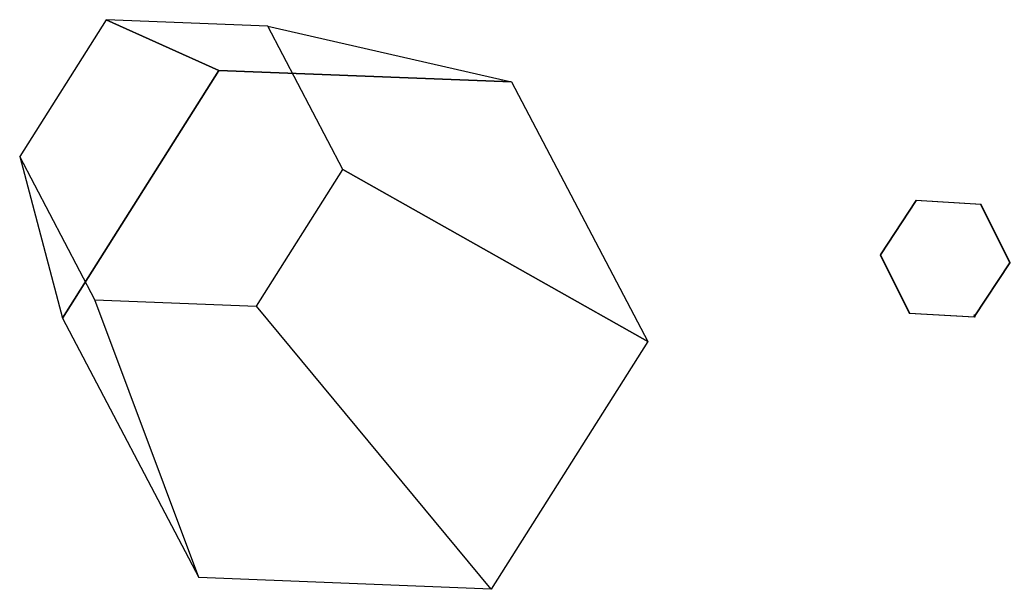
# Model space of a CAD drawing. Header units: millimetres. Extents: x 419 to 588, y 549 to 646.
import ezdxf

# ---------------------------------------------------------------- set-up
doc = ezdxf.new("R2010")
doc.units = ezdxf.units.MM

msp = doc.modelspace()

# ---------------------------------------------------------------- linework, layer by layer
for p, q in [((572.35, 615.05, 7.1), (572.35, 615.06, -31.87)), ((583.43, 614.39, 7.1), (583.46, 614.41, -31.87)), ((566.24, 605.79, 7.1), (566.28, 605.81, -31.87)), ((588.39, 604.47, 7.1), (588.43, 604.49, -31.87)), ((571.21, 595.87, 7.1), (571.21, 595.87, -31.87)), ((582.33, 595.21, -31.87), (582.33, 595.21, 7.1))]:
    msp.add_line(p, q)
for points, elevation in [([(499.86, 548.76), (459.78, 597.05), (474.52, 620.38), (526.56, 591.04), (499.86, 548.76), (449.9, 550.74), (432.2, 598.14), (459.78, 597.05), (474.52, 620.38), (461.68, 644.81), (503.3, 635.3), (526.56, 591.04), (474.52, 620.38), (461.68, 644.81), (434.1, 645.91), (453.34, 637.28), (503.3, 635.3), (453.34, 637.28), (426.64, 595), (449.9, 550.74), (432.2, 598.14), (419.36, 622.57), (426.64, 595), (453.34, 637.28), (434.1, 645.91), (419.36, 622.57)], 17.21), ([(582.28, 595.21), (582.28, 595.21), (582.35, 595.6), (582.4, 595.2)], 7.1)]:
    msp.add_lwpolyline(points, dxfattribs=dict(elevation=elevation))
for points, elevation in [([(572.35, 615.05), (566.24, 605.79), (571.21, 595.87), (582.28, 595.21), (588.39, 604.47), (583.43, 614.39)], 7.1), ([(572.4, 615.05), (566.29, 605.79), (571.25, 595.87), (582.33, 595.21), (588.44, 604.47), (583.47, 614.39)], -31.87)]:
    msp.add_lwpolyline(points, close=True, dxfattribs=dict(elevation=elevation))

doc.saveas('drawing.dxf')
